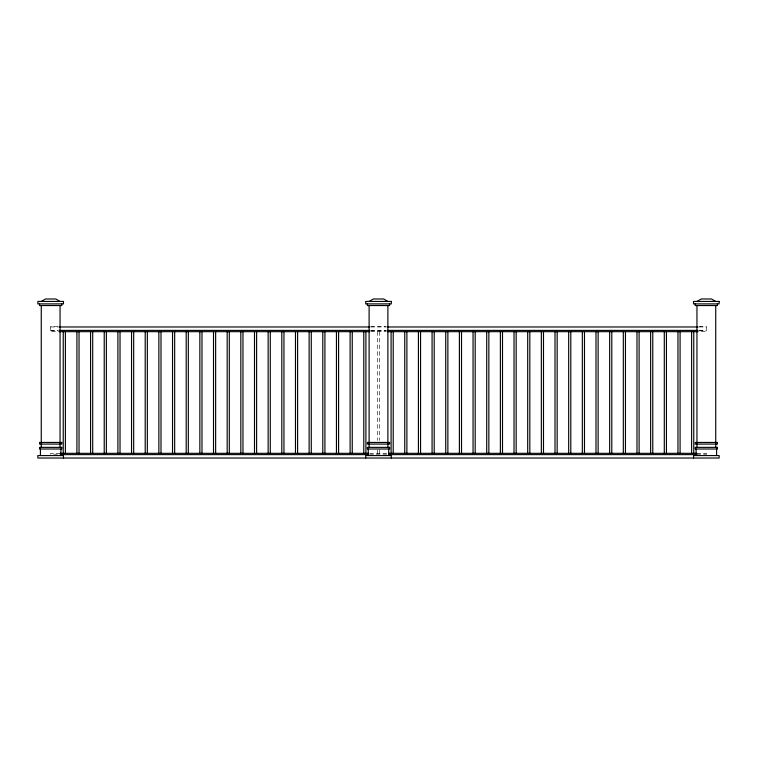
<?xml version="1.0" encoding="UTF-8"?>
<svg xmlns="http://www.w3.org/2000/svg" width="757" height="757" viewBox="0 0 757 757"><rect width="100%" height="100%" fill="white"/><g stroke="black" fill="none" stroke-linecap="round" stroke-linejoin="round"><path stroke-width="0.57" stroke-dasharray="3.79 2.84" d="M57.74 326.551L50.653 326.551L50.653 331.67L57.74 331.67M370.816 326.551L386.184 326.551M699.26 326.551L706.347 326.551L706.347 331.67L699.26 331.67M50.653 326.977L57.74 326.977M370.816 326.977L386.184 326.977M699.26 326.977L706.347 326.977M50.653 330.393L57.74 330.393M370.816 330.393L386.184 330.393M699.26 330.393L706.347 330.393M50.653 330.818L57.74 330.818M370.816 330.818L386.184 330.818M699.26 330.818L706.347 330.818M370.816 331.67L386.184 331.67M60.106 453.329L50.653 453.329L50.653 454.181L60.106 454.181M369.643 453.329L387.357 453.329M696.894 453.329L706.347 453.329L706.347 454.616M369.643 454.181L387.357 454.181M696.894 454.181L706.347 454.181M379.569 331.67L379.569 440.423M379.569 449.885L379.569 454.616M377.431 331.67L377.431 440.423M377.431 449.885L377.431 454.616"/><path stroke-width="1.14" d="M41.266 301.437L45.534 298.977L55.781 298.977L60.049 301.437M369.113 301.437L373.381 298.977L383.619 298.977L387.887 301.437M696.951 301.437L701.219 298.977L711.466 298.977L715.734 301.437M58.923 326.977L369.643 326.977M387.357 326.977L698.077 326.977M58.923 330.393L369.643 330.393M387.357 330.393L698.077 330.393M58.923 331.67L369.643 331.67M387.357 331.67L698.077 331.67M60.106 453.329L368.46 453.329M388.54 453.329L696.894 453.329M60.106 454.616L368.46 454.616M388.54 454.616L696.894 454.616M717.447 303.888L717.447 305.535L695.248 305.535L695.248 303.888M716.586 449.005L716.586 455.563M715.734 305.79L715.734 447.406M696.951 305.79L696.951 447.406M696.099 449.005L696.099 455.563M693.753 331.67L693.753 453.434M693.535 458.023L693.535 455.563L719.15 455.563L719.15 458.023L37.85 458.023L37.85 455.563L63.465 455.563L63.465 458.023M691.614 331.67L691.614 453.434M680.089 331.67L680.089 453.434M677.96 331.67L677.96 453.434M666.434 331.67L666.434 453.434M664.296 331.67L664.296 453.434M652.771 331.67L652.771 453.434M650.632 331.67L650.632 453.434M639.107 331.67L639.107 453.434M636.978 331.67L636.978 453.434M625.452 331.67L625.452 453.434M623.314 331.67L623.314 453.434M611.788 331.67L611.788 453.434M609.659 331.67L609.659 453.434M598.134 331.67L598.134 453.434M595.996 331.67L595.996 453.434M584.47 331.67L584.47 453.434M582.332 331.67L582.332 453.434M570.806 331.67L570.806 453.434M568.677 331.67L568.677 453.434M557.152 331.67L557.152 453.434M555.013 331.67L555.013 453.434M543.488 331.67L543.488 453.434M541.359 331.67L541.359 453.434M529.824 331.67L529.824 453.434M527.695 331.67L527.695 453.434M516.17 331.67L516.17 453.434M514.031 331.67L514.031 453.434M502.506 331.67L502.506 453.434M500.377 331.67L500.377 453.434M488.852 331.67L488.852 453.434M486.713 331.67L486.713 453.434M475.188 331.67L475.188 453.434M473.049 331.67L473.049 453.434M461.524 331.67L461.524 453.434M459.395 331.67L459.395 453.434M447.87 331.67L447.87 453.434M445.731 331.67L445.731 453.434M434.206 331.67L434.206 453.434M432.077 331.67L432.077 453.434M420.551 331.67L420.551 453.434M418.413 331.67L418.413 453.434M406.887 331.67L406.887 453.434M404.749 331.67L404.749 453.434M393.224 331.67L393.224 453.434M391.303 458.023L391.303 455.563L365.697 455.563L365.697 458.023M391.095 331.67L391.095 453.434M389.6 303.888L389.6 305.535L367.4 305.535L367.4 303.888M388.748 449.005L388.748 455.563M387.887 305.79L387.887 447.406M369.113 305.79L369.113 447.406M368.252 449.005L368.252 455.563M365.905 331.67L365.905 453.434M363.776 331.67L363.776 453.434M352.251 331.67L352.251 453.434M350.113 331.67L350.113 453.434M338.587 331.67L338.587 453.434M336.449 331.67L336.449 453.434M324.923 331.67L324.923 453.434M322.794 331.67L322.794 453.434M311.269 331.67L311.269 453.434M309.13 331.67L309.13 453.434M297.605 331.67L297.605 453.434M295.476 331.67L295.476 453.434M283.951 331.67L283.951 453.434M281.812 331.67L281.812 453.434M270.287 331.67L270.287 453.434M268.148 331.67L268.148 453.434M256.623 331.67L256.623 453.434M254.494 331.67L254.494 453.434M242.969 331.67L242.969 453.434M240.83 331.67L240.83 453.434M229.305 331.67L229.305 453.434M227.176 331.67L227.176 453.434M215.641 331.67L215.641 453.434M213.512 331.67L213.512 453.434M201.987 331.67L201.987 453.434M199.848 331.67L199.848 453.434M188.323 331.67L188.323 453.434M186.194 331.67L186.194 453.434M174.668 331.67L174.668 453.434M172.53 331.67L172.53 453.434M161.004 331.67L161.004 453.434M158.866 331.67L158.866 453.434M147.341 331.67L147.341 453.434M145.212 331.67L145.212 453.434M133.686 331.67L133.686 453.434M131.548 331.67L131.548 453.434M120.022 331.67L120.022 453.434M117.893 331.67L117.893 453.434M106.368 331.67L106.368 453.434M104.229 331.67L104.229 453.434M92.704 331.67L92.704 453.434M90.566 331.67L90.566 453.434M79.04 331.67L79.04 453.434M76.911 331.67L76.911 453.434M65.386 331.67L65.386 453.434M63.247 331.67L63.247 453.434M61.752 303.888L61.752 305.535L39.553 305.535L39.553 303.888M60.901 449.005L60.901 455.563M60.049 305.79L60.049 447.406M41.266 305.79L41.266 447.406M40.414 449.005L40.414 455.563M63.465 301.437L37.85 301.437L37.85 303.888L63.465 303.888L63.465 301.437M391.303 301.437L365.697 301.437L365.697 303.888L391.303 303.888L391.303 301.437M719.15 301.437L693.535 301.437L693.535 303.888L719.15 303.888L719.15 301.437M61.752 442.448L39.553 442.448L39.553 444.085L61.752 444.085L61.752 442.448M389.6 442.448L367.4 442.448L367.4 444.085L389.6 444.085L389.6 442.448M717.447 442.448L695.248 442.448L695.248 444.085L717.447 444.085L717.447 442.448M61.752 447.368L39.553 447.368L39.553 449.005L61.752 449.005L61.752 447.368M389.6 447.368L367.4 447.368L367.4 449.005L389.6 449.005L389.6 447.368M717.447 447.368L695.248 447.368L695.248 449.005L717.447 449.005L717.447 447.368"/></g></svg>
